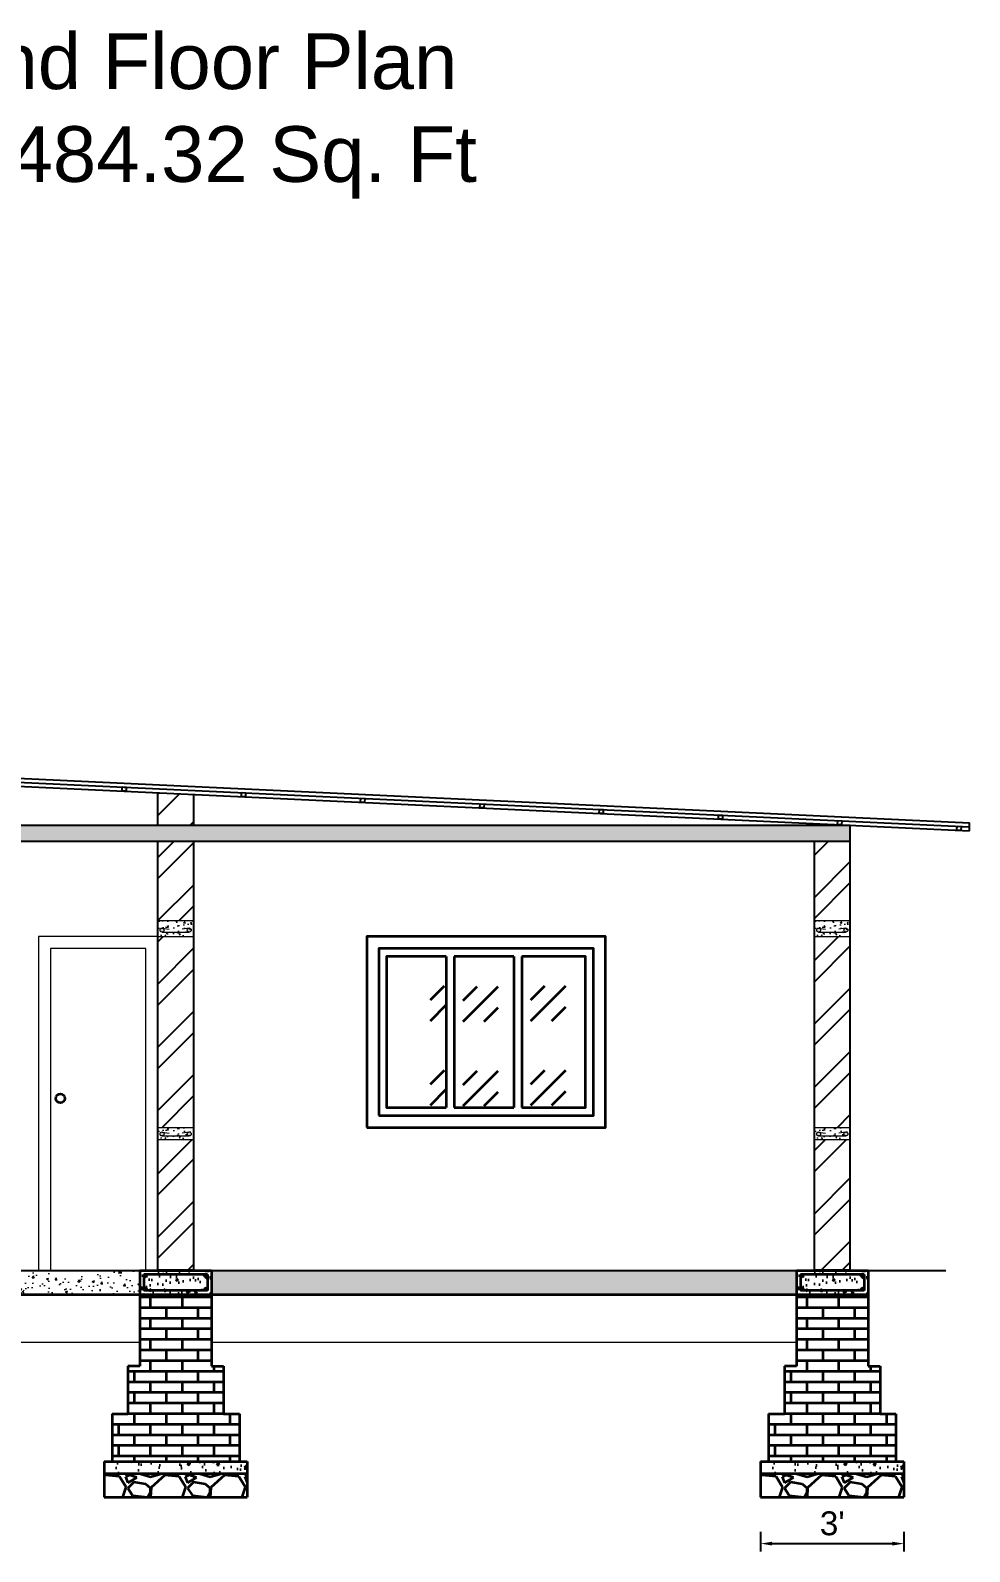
# Model space of a CAD drawing. Header units: inches. Extents: x 392906 to 410488, y -52747 to -40742.
# Drawn here: x 403547.4 to 403783.4, y -49820.5 to -49438 of the extents above; entities that cross this region are included whole.
import ezdxf

# ---------------------------------------------------------------- set-up
doc = ezdxf.new("R2010")
doc.units = ezdxf.units.IN
doc.header["$LTSCALE"] = 2
doc.header["$MEASUREMENT"] = 0
doc.header["$PDMODE"] = 34
doc.layers.get('0').update_dxf_attribs({"linetype": 'CONTINUOUS'})
doc.layers.get('DEFPOINTS').update_dxf_attribs({"color": 141, "linetype": 'CONTINUOUS'})
for name, color, linetype, lineweight in [('door', 20, 'CONTINUOUS', 35), ('steps', 253, 'CONTINUOUS', 20), ('WALL - A', 1, 'CONTINUOUS', 40)]:
    doc.layers.add(name, color=color, linetype=linetype, lineweight=lineweight)
doc.styles.add('Lettring Text', font='arial.ttf')
doc.styles.get("Standard").update_dxf_attribs({"font": 'ARIALN.TTF'})
doc.dimstyles.new('Copy of Standard', dxfattribs={"dimtxt": 6, "dimasz": 2.875, "dimexe": 2, "dimexo": 4, "dimgap": 2, "dimtad": 1, "dimdec": 0, "dimrnd": 1, "dimzin": 0, "dimdsep": 46, "dimlunit": 4, "dimtxsty": 'Lettring Text', "dimcen": 0.1, "dimclrd": 7, "dimclre": 7, "dimclrt": 7, "dimazin": 0, "dimtfac": 0.645, "dimtdec": 0, "dimtmove": 1, "dimatfit": 0, "dimfxl": 3, "dimfxlon": 1, "dimtfillclr": 256, "dimtolj": 1, "dimtzin": 0, "dimlwd": -1, "dimlwe": -1, "dimarcsym": 2})
pattern_1 = [(228.0127875, (42538.2768, -19019.0135), (-120, -135), [2.01804, -199.7863207]), (184.96974073, (42536.9268, -19020.5135), (180, 15), [3.46302, -342.8388714]), (132.51044708, (42533.4768, -19020.8135), (150, -165), [2.44182, -241.74048894]), (267.273689, (42527.6268, -19024.5635), (15, 300), [3.15357, -312.2033706]), (292.83365418, (42527.4768, -19027.7135), (-75, 180), [3.092325, -306.1405969]), (357.273689, (42528.6768, -19030.5635), (-300, 15), [3.15357, -312.2033706]), (37.69424047, (42531.82683, -19030.7135), (-195, -150), [4.170435, -412.87272823]), (72.25532837, (42535.12683, -19028.1635), (105, 330), [3.93732, -389.79482245]), (121.42956562, (42536.3268, -19024.4135), (-120, 195), [3.16425, -313.26109665]), (175.2363583, (42534.6768, -19021.7135), (165, -15), [3.61248, -177.0114387]), (222.3974378, (42531.07683, -19021.41347), (-180, -165), [4.67172, -462.5006251]), (138.81407483, (42542.4768, -19024.7135), (-105, 90), [1.594515, -157.8576722]), (171.4692344, (42541.2768, -19023.6635), (195, -30), [3.033555, -300.32267124]), (225, (42538.277, -19023.213), (-2e-15, -15), [2.121315, -19.09188844]), (203.1985905, (42537.2268, -19021.4135), (75, 30), [1.14237, -113.0942266]), (291.8014095, (42536.1768, -19021.8635), (-15, 45), [1.615545, -79.1619271]), (30.9637565, (42536.7768, -19023.3635), (45, 30), [2.623935, -84.8403434]), (161.5650512, (42539.027, -19022.0135), (30, -15), [1.897365, -45.5367999]), (16.38954033, (42527.4768, -19021.8635), (150, 45), [2.658, -263.1426772]), (70.34617594, (42530.0268, -19021.1135), (-60, -165), [2.229915, -220.7611162]), (293.1985905, (42539.0268, -19019.0135), (-30, 75), [2.284725, -111.9518716]), (343.61045967, (42539.9268, -19021.1135), (-150, 45), [2.658, -263.1426772]), (339.4439548, (42527.4768, -19031.1635), (-75, 30), [2.5632, -125.5968562]), (294.77514057, (42529.8768, -19032.0635), (-75, 165), [2.14767, -212.61964595]), (66.8014095, (42539.1768, -19034.0135), (30, 75), [2.284725, -111.9518716]), (17.35402464, (42540.0768, -19031.9135), (-195, -60), [2.514465, -248.9313542]), (69.4439548, (42531.8268, -19034.0135), (-30, -75), [1.2816, -126.8784562]), (101.3099325, (42538.2768, -19034.0135), (-15, 60), [0.76485, -75.7204427]), (165.9637565, (42538.127, -19033.2635), (45, -15), [3.092325, -58.7542594]), (186.00900596, (42535.1268, -19032.5135), (150, 15), [2.86575, -283.7088476]), (303.6900675, (42536.777, -19024.7135), (-15, 30), [2.16333, -51.91993913]), (353.15722659, (42537.97683, -19026.5135), (255, -30), [3.77691, -373.91343936]), (60.9453959, (42541.7268, -19026.9635), (-60, -105), [1.54434, -152.8901121]), (90, (42542.477, -19025.613), (-15, 15), [0.9, -14.1]), (120.25643716, (42534.8268, -19032.0635), (60, -105), [2.08386, -206.30279984]), (48.0127875, (42533.7768, -19030.2635), (120, 135), [4.03608, -197.7682807]), (0, (42536.477, -19027.263), (15, 15), [3.9, -11.1]), (325.30484647, (42540.3768, -19027.2635), (150, -105), [2.37171, -234.7991145]), (254.0546041, (42542.3268, -19028.6135), (-15, -60), [2.18403, -107.01761834]), (207.64597536, (42541.7268, -19030.7135), (-285, -150), [3.555975, -352.04211273]), (175.42607874, (42538.57683, -19032.3635), (-195, 15), [3.761985, -372.4361011])]
pattern_2 = [(50, (339255.644, 66762.3413), (5.73808146, -0.50201708), [0.6, -6.6]), (355, (339255.644, 66762.341), (-1.11001067, 6.01753707), [0.48, -5.28]), (100.4514, (339256.122, 66762.2994), (4.62807505, 5.51551634), [0.50992152, -5.6091369]), (46.1842, (339255.644, 66763.941), (8.5379284, -1.3241521), [0.9, -9.9]), (96.6356, (339256.3555, 66763.831), (7.47730164, 7.79294297), [0.7648823, -8.413704]), (351.1842, (339255.644, 66763.941), (7.47729556, 7.7929488), [0.72, -7.92]), (21, (339256.444, 66763.5413), (4.77525642, -3.22095113), [0.6, -6.6]), (326, (339256.444, 66763.541), (1.94652266, 5.80120036), [0.48, -5.28]), (71.4514, (339256.842, 66763.273), (6.72178103, 2.58024397), [0.50992152, -5.6091369]), (37.5, (339255.644, 66762.3413), (0.097278843, 2.66315083), [0, -5.216, 0, -5.36, 0, -5.3]), (7.5, (339255.644, 66762.3413), (2.1045563, 3.155293695), [0, -3.056, 0, -5.096, 0, -2.02]), (327.5, (339253.86, 66762.3413), (4.27057949, -0.180438974), [0, -2, 0, -6.24, 0, -8.28]), (317.5, (339253.06, 66762.3413), (4.66548935, 0.80083986), [0, -2.6, 0, -4.144, 0, -5.88])]
pattern_3 = [(228.0127875, (42703.2671, -19019.0135), (-120, -135), [2.01804, -199.7863207]), (184.96974073, (42701.91706, -19020.5135), (180, 15), [3.46302, -342.8388714]), (132.51044708, (42698.4671, -19020.8135), (150, -165), [2.44182, -241.74048894]), (267.273689, (42692.6171, -19024.5635), (15, 300), [3.15357, -312.2033706]), (292.83365418, (42692.4671, -19027.7135), (-75, 180), [3.092325, -306.1405969]), (357.273689, (42693.6671, -19030.5635), (-300, 15), [3.15357, -312.2033706]), (37.69424047, (42696.81706, -19030.7135), (-195, -150), [4.170435, -412.87272823]), (72.25532837, (42700.11706, -19028.1635), (105, 330), [3.93732, -389.79482245]), (121.42956562, (42701.3171, -19024.4135), (-120, 195), [3.16425, -313.26109665]), (175.2363583, (42699.6671, -19021.7135), (165, -15), [3.61248, -177.0114387]), (222.3974378, (42696.06706, -19021.41347), (-180, -165), [4.67172, -462.5006251]), (138.81407483, (42707.467, -19024.7135), (-105, 90), [1.594515, -157.8576722]), (171.4692344, (42706.2671, -19023.6635), (195, -30), [3.033555, -300.32267124]), (225, (42703.267, -19023.213), (-2e-15, -15), [2.121315, -19.09188844]), (203.1985905, (42702.217, -19021.4135), (75, 30), [1.14237, -113.0942266]), (291.8014095, (42701.167, -19021.8635), (-15, 45), [1.615545, -79.1619271]), (30.9637565, (42701.767, -19023.3635), (45, 30), [2.623935, -84.8403434]), (161.5650512, (42704.017, -19022.0135), (30, -15), [1.897365, -45.5367999]), (16.38954033, (42692.4671, -19021.8635), (150, 45), [2.658, -263.1426772]), (70.34617594, (42695.0171, -19021.1135), (-60, -165), [2.229915, -220.7611162]), (293.1985905, (42704.017, -19019.0135), (-30, 75), [2.284725, -111.9518716]), (343.61045967, (42704.9171, -19021.1135), (-150, 45), [2.658, -263.1426772]), (339.4439548, (42692.467, -19031.1635), (-75, 30), [2.5632, -125.5968562]), (294.77514057, (42694.8671, -19032.0635), (-75, 165), [2.14767, -212.61964595]), (66.8014095, (42704.167, -19034.0135), (30, 75), [2.284725, -111.9518716]), (17.35402464, (42705.0671, -19031.9135), (-195, -60), [2.514465, -248.9313542]), (69.4439548, (42696.817, -19034.0135), (-30, -75), [1.2816, -126.8784562]), (101.3099325, (42703.267, -19034.0135), (-15, 60), [0.76485, -75.7204427]), (165.9637565, (42703.117, -19033.2635), (45, -15), [3.092325, -58.7542594]), (186.00900596, (42700.1171, -19032.5135), (150, 15), [2.86575, -283.7088476]), (303.6900675, (42701.767, -19024.7135), (-15, 30), [2.16333, -51.91993913]), (353.15722659, (42702.96706, -19026.5135), (255, -30), [3.77691, -373.91343936]), (60.9453959, (42706.717, -19026.9635), (-60, -105), [1.54434, -152.8901121]), (90, (42707.467, -19025.613), (-15, 15), [0.9, -14.1]), (120.25643716, (42699.8171, -19032.0635), (60, -105), [2.08386, -206.30279984]), (48.0127875, (42698.7671, -19030.2635), (120, 135), [4.03608, -197.7682807]), (0, (42701.467, -19027.263), (15, 15), [3.9, -11.1]), (325.30484647, (42705.3671, -19027.2635), (150, -105), [2.37171, -234.7991145]), (254.0546041, (42707.317, -19028.6135), (-15, -60), [2.18403, -107.01761834]), (207.64597536, (42706.71706, -19030.7135), (-285, -150), [3.555975, -352.04211273]), (175.42607874, (42703.56706, -19032.3635), (-195, 15), [3.761985, -372.4361011])]
pattern_4 = [(50, (339420.634, 66762.3413), (5.73808146, -0.50201708), [0.6, -6.6]), (355, (339420.634, 66762.341), (-1.11001067, 6.01753707), [0.48, -5.28]), (100.4514, (339421.1124, 66762.2994), (4.62807505, 5.51551634), [0.50992152, -5.6091369]), (46.1842, (339420.634, 66763.941), (8.5379284, -1.3241521), [0.9, -9.9]), (96.6356, (339421.346, 66763.831), (7.47730164, 7.79294297), [0.7648823, -8.413704]), (351.1842, (339420.634, 66763.941), (7.47729556, 7.7929488), [0.72, -7.92]), (21, (339421.434, 66763.5413), (4.77525642, -3.22095113), [0.6, -6.6]), (326, (339421.434, 66763.541), (1.94652266, 5.80120036), [0.48, -5.28]), (71.4514, (339421.832, 66763.273), (6.72178103, 2.58024397), [0.50992152, -5.6091369]), (37.5, (339420.6342, 66762.3413), (0.097278843, 2.66315083), [0, -5.216, 0, -5.36, 0, -5.3]), (7.5, (339420.6342, 66762.3413), (2.1045563, 3.155293695), [0, -3.056, 0, -5.096, 0, -2.02]), (327.5, (339418.8502, 66762.3413), (4.27057949, -0.180438974), [0, -2, 0, -6.24, 0, -8.28]), (317.5, (339418.0502, 66762.3413), (4.66548935, 0.80083986), [0, -2.6, 0, -4.144, 0, -5.88])]
pattern_5 = [(50, (0, 0), (5.73808146, -0.50201708), [0.6, -6.6]), (355, (0, 0), (-1.11001067, 6.01753707), [0.48, -5.28]), (100.4514445, (0.478, -0.042), (4.628070774, 5.51551993), [0.50992154, -5.6091369]), (46.1842, (0, 1.6), (8.53793065, -1.32415425), [0.9, -9.9]), (96.6356355, (0.7115, 1.49), (7.47729557, 7.7929488), [0.76488274, -8.41371008]), (351.184164, (0, 1.6), (7.47729556, 7.7929488), [0.72, -7.92]), (21, (0.8, 1.2), (4.775256417, -3.220951125), [0.6, -6.6]), (326, (0.8, 1.2), (1.946522655, 5.80120036), [0.48, -5.28]), (71.4514447, (1.198, 0.9316), (6.721779014, 2.58024922), [0.50992152, -5.6091369]), (37.5, (0, 0), (0.097278843, 2.663150831), [0, -5.216, 0, -5.36, 0, -5.3]), (7.5, (0, 0), (2.1045563, 3.155293695), [0, -3.056, 0, -5.096, 0, -2.02]), (327.5, (-1.784, 0), (4.270579489, -0.180438974), [0, -2, 0, -6.24, 0, -8.28]), (317.5, (-2.584, 0), (4.665489355, 0.80083986), [0, -2.6, 0, -4.144, 0, -5.88])]

# ---------------------------------------------------------------- blocks, each defined once
blk = doc.blocks.new('*D837')
at = {"color": 7, "transparency": 16777216}
for p, q in [((403730.88, -49815.53), (403730.88, -49820.53)), ((403733.76, -49818.53), (403764.01, -49818.53)), ((403766.88, -49815.53), (403766.88, -49820.53))]:
    blk.add_line(p, q, dxfattribs=at)
at = {"color": 7, "linetype": 'ByBlock', "transparency": 16777216}
for points in [[(403733.76, -49818.06), (403733.76, -49819.01), (403730.88, -49818.53)], [(403764.01, -49818.06), (403764.01, -49819.01), (403766.88, -49818.53)]]:
    blk.add_solid(points, dxfattribs=at)
at = {"layer": 'DEFPOINTS', "color": 0, "linetype": 'ByBlock', "transparency": 16777216}
for p in [(403730.88, -49806.88), (403766.88, -49806.88), (403766.88, -49818.53)]:
    blk.add_point(p, dxfattribs=at)
at = {"color": 7, "linetype": 'ByBlock', "lineweight": 5, "transparency": 16777216, "insert": (403748.88, -49813.47), "char_height": 6, "attachment_point": 5, "style": 'Lettring Text'}
blk.add_mtext("\\A1;3'", dxfattribs=at)

msp = doc.modelspace()

# ---------------------------------------------------------------- hatches: boundary and pattern name
at = {"linetype": 'ByBlock', "lineweight": 5}
h = msp.add_hatch(dxfattribs=at)
h.set_pattern_fill('AR-CONC', scale=0.5, style=0)
h.set_pattern_definition([(50, (357340.456, 19141.8703), (3.58630091, -0.31376067), [0.375, -4.125]), (355, (357340.456, 19141.8703), (-0.69375667, 3.76096067), [0.3, -3.3]), (100.4514, (357340.7547, 19141.844), (2.89254691, 3.44719771), [0.31870095, -3.50571056]), (46.1842, (357340.456, 19142.8703), (5.33620524, -0.82759507), [0.5625, -6.1875]), (96.6356, (357340.9006, 19142.8013), (4.67331353, 4.87058935), [0.47805144, -5.258565]), (351.1842, (357340.456, 19142.87), (4.67330973, 4.870593), [0.45, -4.95]), (21, (357340.956, 19142.6203), (2.98453526, -2.01309445), [0.375, -4.125]), (326, (357340.956, 19142.6203), (1.21657666, 3.62575023), [0.3, -3.3]), (71.4514, (357341.2046, 19142.4525), (4.20111314, 1.61265248), [0.31870095, -3.50571056]), (37.5, (357340.4559, 19141.8703), (0.060799277, 1.66446927), [0, -3.26, 0, -3.35, 0, -3.3125]), (7.5, (357340.4559, 19141.8703), (1.315347687, 1.97205856), [0, -1.91, 0, -3.185, 0, -1.2625]), (327.5, (357339.3409, 19141.8703), (2.66911218, -0.112774359), [0, -1.25, 0, -3.9, 0, -5.175]), (317.5, (357338.8409, 19141.8703), (2.91593085, 0.50052491), [0, -1.625, 0, -2.59, 0, -3.675])])
h.paths.add_polyline_path([(403588.38, -49661.88), (403579.38, -49661.88), (403579.38, -49665.88), (403588.38, -49665.88)])
edge = h.paths.add_edge_path(flags=16)
edge.add_arc((403587.3, -49664.52), 0.496, 180, 268.058, ccw=False)
edge.add_arc((403587.3, -49664.52), 0.496, 0, 180, ccw=False)
edge.add_arc((403587.3, -49664.52), 0.496, -91.942, 0, ccw=False)
edge.add_line((403587.28, -49665.02), (403580.48, -49665.02))
edge.add_arc((403580.46, -49664.52), 0.496, 180, 271.942, ccw=False)
edge.add_arc((403580.46, -49664.52), 0.496, 0, 180, ccw=False)
edge.add_arc((403580.46, -49664.52), 0.496, -88.058, 0, ccw=False)
edge.add_line((403580.48, -49665.02), (403587.28, -49665.02))
h = msp.add_hatch(dxfattribs=at)
h.set_pattern_fill('AR-CONC', scale=0.5, style=0)
h.set_pattern_definition([(50, (357505.456, 19141.8703), (3.58630091, -0.31376067), [0.375, -4.125]), (355, (357505.456, 19141.8703), (-0.69375667, 3.76096067), [0.3, -3.3]), (100.4514, (357505.7547, 19141.844), (2.89254691, 3.44719771), [0.31870095, -3.50571056]), (46.1842, (357505.456, 19142.8703), (5.33620524, -0.82759507), [0.5625, -6.1875]), (96.6356, (357505.9006, 19142.8013), (4.67331353, 4.87058935), [0.47805144, -5.258565]), (351.1842, (357505.456, 19142.87), (4.67330973, 4.870593), [0.45, -4.95]), (21, (357505.956, 19142.6203), (2.98453526, -2.01309445), [0.375, -4.125]), (326, (357505.956, 19142.6203), (1.21657666, 3.62575023), [0.3, -3.3]), (71.4514, (357506.2046, 19142.4525), (4.20111314, 1.61265248), [0.31870095, -3.50571056]), (37.5, (357505.4559, 19141.8703), (0.060799277, 1.66446927), [0, -3.26, 0, -3.35, 0, -3.3125]), (7.5, (357505.4559, 19141.8703), (1.315347687, 1.97205856), [0, -1.91, 0, -3.185, 0, -1.2625]), (327.5, (357504.3409, 19141.8703), (2.66911218, -0.112774359), [0, -1.25, 0, -3.9, 0, -5.175]), (317.5, (357503.8409, 19141.8703), (2.91593085, 0.50052491), [0, -1.625, 0, -2.59, 0, -3.675])])
h.paths.add_polyline_path([(403753.38, -49661.88), (403744.38, -49661.88), (403744.38, -49665.88), (403753.38, -49665.88)])
edge = h.paths.add_edge_path(flags=16)
edge.add_arc((403752.3, -49664.52), 0.496, 180, 268.058, ccw=False)
edge.add_arc((403752.3, -49664.52), 0.496, 0, 180, ccw=False)
edge.add_arc((403752.3, -49664.52), 0.496, -91.942, 0, ccw=False)
edge.add_line((403752.28, -49665.02), (403745.48, -49665.02))
edge.add_arc((403745.46, -49664.52), 0.496, 180, 271.942, ccw=False)
edge.add_arc((403745.46, -49664.52), 0.496, 0, 180, ccw=False)
edge.add_arc((403745.46, -49664.52), 0.496, -88.058, 0, ccw=False)
edge.add_line((403745.48, -49665.02), (403752.28, -49665.02))
h = msp.add_hatch(color=7, dxfattribs=at)
h.paths.add_polyline_path([(403587.79, -49664.25, 0.414214), (403587.3, -49663.75), (403587.13, -49663.78, 0.315664), (403586.8, -49664.25, 1)])
h.paths.add_polyline_path([(403580.63, -49663.78), (403580.46, -49663.75, 0.414214), (403579.97, -49664.25, 0.404321), (403580.45, -49664.75), (403580.48, -49664.75, 0.404321), (403580.96, -49664.25, 0.315664)])
h = msp.add_hatch(color=7, dxfattribs=at)
h.paths.add_polyline_path([(403752.79, -49664.25, 0.414214), (403752.3, -49663.75), (403752.13, -49663.78, 0.315664), (403751.8, -49664.25, 1)])
h.paths.add_polyline_path([(403745.63, -49663.78), (403745.46, -49663.75, 0.414214), (403744.97, -49664.25, 0.404321), (403745.45, -49664.75), (403745.48, -49664.75, 0.404321), (403745.96, -49664.25, 0.315664)])
h = msp.add_hatch(dxfattribs=at)
h.set_pattern_fill('AR-CONC', scale=0.5, style=0)
h.set_pattern_definition([(50, (357340.456, 19090.8703), (3.58630091, -0.31376067), [0.375, -4.125]), (355, (357340.456, 19090.8703), (-0.69375667, 3.76096067), [0.3, -3.3]), (100.4514, (357340.7547, 19090.844), (2.89254691, 3.44719771), [0.31870095, -3.50571056]), (46.1842, (357340.456, 19091.8703), (5.33620524, -0.82759507), [0.5625, -6.1875]), (96.6356, (357340.9006, 19091.8013), (4.67331353, 4.87058935), [0.47805144, -5.258565]), (351.1842, (357340.456, 19091.87), (4.67330973, 4.870593), [0.45, -4.95]), (21, (357340.956, 19091.6203), (2.98453526, -2.01309445), [0.375, -4.125]), (326, (357340.956, 19091.6203), (1.21657666, 3.62575023), [0.3, -3.3]), (71.4514, (357341.2046, 19091.4525), (4.20111314, 1.61265248), [0.31870095, -3.50571056]), (37.5, (357340.4559, 19090.8703), (0.060799277, 1.66446927), [0, -3.26, 0, -3.35, 0, -3.3125]), (7.5, (357340.4559, 19090.8703), (1.315347687, 1.97205856), [0, -1.91, 0, -3.185, 0, -1.2625]), (327.5, (357339.3409, 19090.8703), (2.66911218, -0.112774359), [0, -1.25, 0, -3.9, 0, -5.175]), (317.5, (357338.8409, 19090.8703), (2.91593085, 0.50052491), [0, -1.625, 0, -2.59, 0, -3.675])])
h.paths.add_polyline_path([(403588.38, -49713.88), (403579.38, -49713.88), (403579.38, -49716.88), (403588.38, -49716.88)])
h.paths.add_polyline_path([(403587.28, -49716.02, -0.404321), (403586.8, -49715.52, -1), (403587.79, -49715.52, -0.424176), (403587.28, -49716.02), (403580.48, -49716.02, -0.424176), (403579.97, -49715.52, -1), (403580.96, -49715.52, -0.404321), (403580.48, -49716.02)], flags=16)
h = msp.add_hatch(color=7, dxfattribs=at)
h.paths.add_polyline_path([(403587.79, -49715.52, 0.414214), (403587.3, -49715.03), (403587.13, -49715.06, 0.315664), (403586.8, -49715.52, 1)])
h.paths.add_polyline_path([(403580.63, -49715.06), (403580.46, -49715.03, 0.414214), (403579.97, -49715.52, 0.404321), (403580.45, -49716.02), (403580.48, -49716.02, 0.404321), (403580.96, -49715.52, 0.315664)])
h = msp.add_hatch(dxfattribs=at)
h.set_pattern_fill('AR-CONC', scale=0.5, style=0)
h.set_pattern_definition([(50, (357505.456, 19090.8703), (3.58630091, -0.31376067), [0.375, -4.125]), (355, (357505.456, 19090.8703), (-0.69375667, 3.76096067), [0.3, -3.3]), (100.4514, (357505.7547, 19090.844), (2.89254691, 3.44719771), [0.31870095, -3.50571056]), (46.1842, (357505.456, 19091.8703), (5.33620524, -0.82759507), [0.5625, -6.1875]), (96.6356, (357505.9006, 19091.8013), (4.67331353, 4.87058935), [0.47805144, -5.258565]), (351.1842, (357505.456, 19091.87), (4.67330973, 4.870593), [0.45, -4.95]), (21, (357505.956, 19091.6203), (2.98453526, -2.01309445), [0.375, -4.125]), (326, (357505.956, 19091.6203), (1.21657666, 3.62575023), [0.3, -3.3]), (71.4514, (357506.2046, 19091.4525), (4.20111314, 1.61265248), [0.31870095, -3.50571056]), (37.5, (357505.4559, 19090.8703), (0.060799277, 1.66446927), [0, -3.26, 0, -3.35, 0, -3.3125]), (7.5, (357505.4559, 19090.8703), (1.315347687, 1.97205856), [0, -1.91, 0, -3.185, 0, -1.2625]), (327.5, (357504.3409, 19090.8703), (2.66911218, -0.112774359), [0, -1.25, 0, -3.9, 0, -5.175]), (317.5, (357503.8409, 19090.8703), (2.91593085, 0.50052491), [0, -1.625, 0, -2.59, 0, -3.675])])
h.paths.add_polyline_path([(403753.38, -49713.88), (403744.38, -49713.88), (403744.38, -49716.88), (403753.38, -49716.88)])
h.paths.add_polyline_path([(403752.28, -49716.02, -0.404321), (403751.8, -49715.52, -1), (403752.79, -49715.52, -0.424176), (403752.28, -49716.02), (403745.48, -49716.02, -0.424176), (403744.97, -49715.52, -1), (403745.96, -49715.52, -0.404321), (403745.48, -49716.02)], flags=16)
h = msp.add_hatch(color=7, dxfattribs=at)
h.paths.add_polyline_path([(403752.79, -49715.52, 0.414214), (403752.3, -49715.03), (403752.13, -49715.06, 0.315664), (403751.8, -49715.52, 1)])
h.paths.add_polyline_path([(403745.63, -49715.06), (403745.46, -49715.03, 0.414214), (403744.97, -49715.52, 0.404321), (403745.45, -49716.02), (403745.48, -49716.02, 0.404321), (403745.96, -49715.52, 0.315664)])
at = {"layer": 'door', "ltscale": 0.5}
h = msp.add_hatch(dxfattribs=at)
h.set_pattern_fill('AR-CONC', color=256, scale=0.8, style=0)
h.set_pattern_definition(pattern_5)
h.paths.add_polyline_path([(403753.38, -49637.88), (403390.62, -49637.88), (403390.62, -49641.88), (403753.38, -49641.88)])
h = msp.add_hatch(dxfattribs=at)
h.set_pattern_fill('GOST_GLASS', color=256, scale=2.5)
h.set_pattern_definition([(45, (41135.436, -19034.013), (21.21320344, 0), [12.5, -17.5]), (45, (41140.74, -19034.013), (21.21320344, 0), [5, -25]), (45, (41135.436, -19028.71), (21.21320344, 0), [5, -25])])
h.paths.add_polyline_path([(403651.9, -49670.88), (403636.9, -49670.88), (403636.9, -49708.88), (403651.9, -49708.88)])
h = msp.add_hatch(dxfattribs=at)
h.set_pattern_fill('GOST_GLASS', color=256, scale=2.5)
h.set_pattern_definition([(45, (41122.436, -19034.198), (21.21320344, 0), [12.5, -17.5]), (45, (41127.74, -19034.198), (21.21320344, 0), [5, -25]), (45, (41122.436, -19028.895), (21.21320344, 0), [5, -25])])
h.paths.add_polyline_path([(403668.9, -49671.07), (403653.9, -49670.88), (403653.9, -49708.88), (403668.9, -49709.07)])
h = msp.add_hatch(dxfattribs=at)
h.set_pattern_fill('GOST_GLASS', color=256, scale=2.5)
h.set_pattern_definition([(45, (41139.436, -19034.013), (21.21320344, 0), [12.5, -17.5]), (45, (41144.74, -19034.013), (21.21320344, 0), [5, -25]), (45, (41139.436, -19028.71), (21.21320344, 0), [5, -25])])
h.paths.add_polyline_path([(403686.9, -49670.88), (403670.9, -49670.88), (403670.9, -49708.88), (403686.9, -49708.88)])
h = msp.add_hatch(dxfattribs=at)
h.set_pattern_fill('AR-CONC', color=256, scale=0.8, style=0)
h.set_pattern_definition(pattern_2)
h.paths.add_polyline_path([(403592.89, -49749.88), (403574.89, -49749.88), (403574.89, -49755.88), (403592.89, -49755.88), (403592.89, -49750.83)])
h.paths.add_polyline_path([(403591.89, -49750.83), (403591.89, -49754.88), (403575.89, -49754.88), (403575.89, -49750.83), (403576.19, -49750.83, -0.049683), (403576.26, -49750.83)], flags=16)
h.paths.add_polyline_path([(403591.88, -49751.17, -1), (403591.22, -49751.17, -1)], flags=0)
h.paths.add_polyline_path([(403591.89, -49754.55, -1), (403591.22, -49754.55, -1)], flags=16)
h.paths.add_polyline_path([(403576.56, -49754.55, -1), (403575.89, -49754.55, -1)], flags=16)
h = msp.add_hatch(dxfattribs=at)
h.set_pattern_fill('AR-CONC', color=256, scale=0.8, style=0)
h.set_pattern_definition(pattern_4)
h.paths.add_polyline_path([(403757.88, -49749.88), (403739.88, -49749.88), (403739.88, -49755.88), (403757.88, -49755.88), (403757.88, -49750.83)])
h.paths.add_polyline_path([(403756.88, -49750.83), (403756.88, -49754.88), (403740.88, -49754.88), (403740.88, -49750.83), (403741.18, -49750.83, -0.049683), (403741.25, -49750.83)], flags=16)
h.paths.add_polyline_path([(403756.87, -49751.17, -1), (403756.21, -49751.17, -1)], flags=0)
h.paths.add_polyline_path([(403756.88, -49754.55, -1), (403756.21, -49754.55, -1)], flags=16)
h.paths.add_polyline_path([(403741.55, -49754.55, -1), (403740.88, -49754.55, -1)], flags=16)
h = msp.add_hatch(dxfattribs=at)
h.set_pattern_fill('AR-CONC', color=256, scale=0.8, style=0)
h.set_pattern_definition(pattern_2)
h.paths.add_polyline_path([(403591.89, -49750.83), (403575.89, -49750.83), (403575.89, -49754.88), (403591.89, -49754.88)])
h = msp.add_hatch(color=256, dxfattribs=at)
h.paths.add_polyline_path([(403576.56, -49751.16, 0.385424), (403576.26, -49750.83), (403576.19, -49750.83, 0.385424), (403575.89, -49751.16, 1)])
h.paths.add_polyline_path([(403575.89, -49754.55, 1), (403576.56, -49754.55, 1)])
h.paths.add_polyline_path([(403591.22, -49751.17, 1), (403591.88, -49751.17, 1)])
h.paths.add_polyline_path([(403591.22, -49754.55, 1), (403591.89, -49754.55, 1)])
h = msp.add_hatch(dxfattribs=at)
h.set_pattern_fill('AR-CONC', color=256, scale=0.8, style=0)
h.set_pattern_definition(pattern_4)
h.paths.add_polyline_path([(403756.88, -49750.83), (403740.88, -49750.83), (403740.88, -49754.88), (403756.88, -49754.88)])
h = msp.add_hatch(color=256, dxfattribs=at)
h.paths.add_polyline_path([(403741.55, -49751.16, 0.385424), (403741.25, -49750.83), (403741.18, -49750.83, 0.385424), (403740.88, -49751.16, 1)])
h.paths.add_polyline_path([(403740.88, -49754.55, 1), (403741.55, -49754.55, 1)])
h.paths.add_polyline_path([(403756.21, -49751.17, 1), (403756.87, -49751.17, 1)])
h.paths.add_polyline_path([(403756.21, -49754.55, 1), (403756.88, -49754.55, 1)])
at = {"layer": 'door', "ltscale": 0.5, "transparency": 33554648}
h = msp.add_hatch(dxfattribs=at)
h.set_pattern_fill('AR-BRSTD', color=256)
h.set_pattern_definition([(0, (248181.57, -22862.453), (0, 2.667), []), (90, (248181.57, -22862.453), (-4, 2.667), [2.667, -2.667])])
h.paths.add_polyline_path([(403592.89, -49755.88), (403574.89, -49755.88), (403574.89, -49773.88), (403592.89, -49773.88)])
h.paths.add_polyline_path([(403595.89, -49773.88), (403571.89, -49773.88), (403571.89, -49785.88), (403592.89, -49785.88), (403595.89, -49785.88)])
h.paths.add_polyline_path([(403599.89, -49785.88), (403592.89, -49785.88), (403571.89, -49785.88), (403567.89, -49785.88), (403567.89, -49797.88), (403599.89, -49797.88)])
h = msp.add_hatch(dxfattribs=at)
h.set_pattern_fill('AR-BRSTD', color=256)
h.set_pattern_definition([(0, (248346.5602, -22862.453), (0, 2.667), []), (90, (248346.5602, -22862.453), (-4, 2.667), [2.667, -2.667])])
h.paths.add_polyline_path([(403757.88, -49755.88), (403739.88, -49755.88), (403739.88, -49773.88), (403757.88, -49773.88)])
h.paths.add_polyline_path([(403760.88, -49773.88), (403736.88, -49773.88), (403736.88, -49785.88), (403757.88, -49785.88), (403760.88, -49785.88)])
h.paths.add_polyline_path([(403764.88, -49785.88), (403757.88, -49785.88), (403736.88, -49785.88), (403732.88, -49785.88), (403732.88, -49797.88), (403764.88, -49797.88)])
at = {"layer": 'door', "ltscale": 0.5}
h = msp.add_hatch(dxfattribs=at)
h.set_pattern_fill('AR-CONC', color=256, style=0)
h.set_pattern_definition([(50, (398816.1514, 18645), (7.17260183, -0.62752135), [0.75, -8.25]), (355, (398816.1514, 18645), (-1.3875133, 7.5219213), [0.6, -6.6]), (100.4514, (398816.749, 18644.9476), (5.7850938, 6.8943954), [0.6374019, -7.0114211]), (46.1842, (398816.151, 18647), (10.6724105, -1.6551901), [1.125, -12.375]), (96.6356, (398817.041, 18646.862), (9.346627, 9.7411787), [0.9561029, -10.51713]), (351.1842, (398816.151, 18647), (9.3466195, 9.741186), [0.9, -9.9]), (21, (398817.1514, 18646.5), (5.9690705, -4.0261889), [0.75, -8.25]), (326, (398817.1514, 18646.5), (2.4331533, 7.25150045), [0.6, -6.6]), (71.4514, (398817.649, 18646.1644), (8.4022263, 3.225305), [0.6374019, -7.0114211]), (37.5, (398816.1514, 18645), (0.12159855, 3.32893854), [0, -6.52, 0, -6.7, 0, -6.625]), (7.5, (398816.1514, 18645), (2.63069537, 3.94411712), [0, -3.82, 0, -6.37, 0, -2.525]), (327.5, (398813.9214, 18645), (5.33822436, -0.22554872), [0, -2.5, 0, -7.8, 0, -10.35]), (317.5, (398812.9214, 18645), (5.8318617, 1.00104982), [0, -3.25, 0, -5.18, 0, -7.35])])
h.paths.add_polyline_path([(403601.89, -49797.88), (403565.89, -49797.88), (403565.89, -49800.88), (403601.89, -49800.88)])
h = msp.add_hatch(dxfattribs=at)
h.set_pattern_fill('AR-CONC', color=256, style=0)
h.set_pattern_definition([(50, (398981.1417, 18645), (7.17260183, -0.62752135), [0.75, -8.25]), (355, (398981.142, 18645), (-1.3875133, 7.5219213), [0.6, -6.6]), (100.4514, (398981.7394, 18644.9476), (5.7850938, 6.8943954), [0.6374019, -7.0114211]), (46.1842, (398981.142, 18647), (10.6724105, -1.6551901), [1.125, -12.375]), (96.6356, (398982.031, 18646.862), (9.346627, 9.7411787), [0.9561029, -10.51713]), (351.1842, (398981.142, 18647), (9.3466195, 9.741186), [0.9, -9.9]), (21, (398982.1417, 18646.5), (5.9690705, -4.0261889), [0.75, -8.25]), (326, (398982.142, 18646.5), (2.4331533, 7.25150045), [0.6, -6.6]), (71.4514, (398982.639, 18646.1644), (8.4022263, 3.225305), [0.6374019, -7.0114211]), (37.5, (398981.1417, 18645), (0.12159855, 3.32893854), [0, -6.52, 0, -6.7, 0, -6.625]), (7.5, (398981.1417, 18645), (2.63069537, 3.94411712), [0, -3.82, 0, -6.37, 0, -2.525]), (327.5, (398978.9117, 18645), (5.33822436, -0.22554872), [0, -2.5, 0, -7.8, 0, -10.35]), (317.5, (398977.9117, 18645), (5.8318617, 1.00104982), [0, -3.25, 0, -5.18, 0, -7.35])])
h.paths.add_polyline_path([(403766.88, -49797.88), (403730.88, -49797.88), (403730.88, -49800.88), (403766.88, -49800.88)])
at = {"layer": 'door', "ltscale": 0.5, "transparency": 33554648}
h = msp.add_hatch(dxfattribs=at)
h.set_pattern_fill('GRAVEL', color=256, scale=15)
h.set_pattern_definition(pattern_1)
h.paths.add_polyline_path([(403582.04, -49800.88), (403565.89, -49800.88), (403565.89, -49806.88), (403582.04, -49806.88)])
h = msp.add_hatch(dxfattribs=at)
h.set_pattern_fill('GRAVEL', color=256, scale=15)
h.set_pattern_definition(pattern_1)
h.paths.add_polyline_path([(403601.89, -49806.88), (403601.89, -49800.88), (403582.04, -49800.88), (403582.04, -49806.88)])
h = msp.add_hatch(dxfattribs=at)
h.set_pattern_fill('GRAVEL', color=256, scale=15)
h.set_pattern_definition(pattern_3)
h.paths.add_polyline_path([(403747.03, -49800.88), (403730.88, -49800.88), (403730.88, -49806.88), (403747.03, -49806.88)])
h = msp.add_hatch(dxfattribs=at)
h.set_pattern_fill('GRAVEL', color=256, scale=15)
h.set_pattern_definition(pattern_3)
h.paths.add_polyline_path([(403766.88, -49806.88), (403766.88, -49800.88), (403747.03, -49800.88), (403747.03, -49806.88)])
at = {"layer": 'steps', "ltscale": 0.3}
h = msp.add_hatch(dxfattribs=at)
h.set_pattern_fill('AR-CONC', scale=0.8, style=0)
h.set_pattern_definition(pattern_5)
h.paths.add_polyline_path([(403574.89, -49749.88), (403536.38, -49749.88), (403536.38, -49755.88), (403574.89, -49755.88)])
h = msp.add_hatch(dxfattribs=at)
h.set_pattern_fill('AR-CONC', scale=0.8, style=0)
h.set_pattern_definition(pattern_5)
h.paths.add_polyline_path([(403739.88, -49749.88), (403592.89, -49749.88), (403592.89, -49755.88), (403739.88, -49755.88)])
at = {"layer": 'WALL - A', "lineweight": 25}
h = msp.add_hatch(dxfattribs=at)
h.set_pattern_fill('ANSI32', color=256, scale=30, style=0)
h.paths.add_polyline_path([(403588.38, -49630.12), (403579.38, -49629.69), (403579.38, -49637.88), (403588.38, -49637.88)])
h = msp.add_hatch(dxfattribs=at)
h.set_pattern_fill('ANSI32', color=256, scale=30, style=0)
h.paths.add_polyline_path([(403750.23, -49637.73), (403744.38, -49637.46), (403744.38, -49637.88), (403753.38, -49637.88), (403751.23, -49637.78), (403751.23, -49637.78)])
h = msp.add_hatch(dxfattribs=at)
h.set_pattern_fill('ANSI32', color=256, scale=30, style=0)
h.paths.add_polyline_path([(403588.38, -49641.88), (403579.38, -49641.88), (403579.38, -49661.88), (403588.38, -49661.88)])
h = msp.add_hatch(dxfattribs=at)
h.set_pattern_fill('ANSI32', color=256, scale=30, style=0)
h.paths.add_polyline_path([(403753.38, -49641.88), (403744.38, -49641.88), (403744.38, -49661.88), (403753.38, -49661.88)])
h = msp.add_hatch(dxfattribs=at)
h.set_pattern_fill('ANSI32', color=256, scale=30, style=0)
h.paths.add_polyline_path([(403579.4, -49713.88), (403588.38, -49713.88), (403588.38, -49665.88), (403579.4, -49665.88)])
h = msp.add_hatch(dxfattribs=at)
h.set_pattern_fill('ANSI32', color=256, scale=30, style=0)
h.paths.add_polyline_path([(403753.38, -49665.88), (403744.38, -49665.88), (403744.38, -49713.88), (403753.38, -49713.88)])
h = msp.add_hatch(dxfattribs=at)
h.set_pattern_fill('ANSI32', color=256, scale=30, style=0)
h.paths.add_polyline_path([(403588.38, -49716.88), (403579.4, -49716.88), (403579.4, -49749.88), (403588.38, -49749.88)])
h = msp.add_hatch(dxfattribs=at)
h.set_pattern_fill('ANSI32', color=256, scale=30, style=0)
h.paths.add_polyline_path([(403753.38, -49716.88), (403744.38, -49716.88), (403744.38, -49749.88), (403753.38, -49749.88)])

# ---------------------------------------------------------------- linework, layer by layer
at = {"ltscale": 0.5}
for p, q in [((403370.81, -49617.88), (403783.38, -49637.29)), ((403370.81, -49618.88), (403783.38, -49638.29)), ((403370.81, -49619.88), (403783.38, -49639.29)), ((403579.38, -49637.88), (403579.38, -49629.69)), ((403588.38, -49630.12), (403588.38, -49637.88)), ((403370.81, -49637.88), (403753.38, -49637.88)), ((403744.38, -49637.88), (403744.38, -49637.46)), ((403753.38, -49749.88), (403753.38, -49637.88)), ((403783.38, -49639.29), (403783.38, -49637.29)), ((403370.81, -49641.88), (403753.38, -49641.88)), ((403579.38, -49749.88), (403579.38, -49641.88)), ((403588.38, -49641.88), (403588.38, -49749.88)), ((403744.38, -49749.88), (403744.38, -49641.88)), ((403370.81, -49749.88), (403753.38, -49749.88)), ((403579.39, -49749.88), (403588.39, -49749.88)), ((403579.4, -49749.88), (403588.38, -49749.88)), ((403744.38, -49749.88), (403753.38, -49749.88)), ((403744.38, -49749.88), (403753.38, -49749.88)), ((403753.38, -49749.88), (403777.38, -49749.88))]:
    msp.add_line(p, q, dxfattribs=at)
at = {"color": 7, "linetype": 'ByBlock', "lineweight": 5}
for p, q in [((403579.38, -49661.88), (403588.38, -49661.88)), ((403744.38, -49661.88), (403753.38, -49661.88)), ((403580.45, -49664.75), (403587.3, -49664.75)), ((403580.46, -49663.75), (403582.21, -49664.06)), ((403587.3, -49663.75), (403585.55, -49664.06)), ((403745.45, -49664.75), (403752.3, -49664.75)), ((403745.46, -49663.75), (403747.21, -49664.06)), ((403752.3, -49663.75), (403750.55, -49664.06)), ((403579.38, -49665.88), (403588.38, -49665.88)), ((403579.38, -49665.88), (403588.38, -49665.88)), ((403744.38, -49665.88), (403753.38, -49665.88)), ((403744.38, -49665.88), (403753.38, -49665.88)), ((403579.38, -49713.88), (403588.38, -49713.88)), ((403580.46, -49715.03), (403582.21, -49715.33)), ((403587.3, -49715.03), (403585.55, -49715.33)), ((403744.38, -49713.88), (403753.38, -49713.88)), ((403745.46, -49715.03), (403747.21, -49715.33)), ((403752.3, -49715.03), (403750.55, -49715.33)), ((403579.38, -49716.88), (403588.38, -49716.88)), ((403579.38, -49716.88), (403588.38, -49716.88)), ((403580.45, -49716.02), (403587.3, -49716.02)), ((403744.38, -49716.88), (403753.38, -49716.88)), ((403744.38, -49716.88), (403753.38, -49716.88)), ((403745.45, -49716.02), (403752.3, -49716.02))]:
    msp.add_line(p, q, dxfattribs=at)
at = {"color": 7, "linetype": 'ByBlock', "lineweight": 5, "ltscale": 10}
for p, q in [((403536.38, -49767.88), (403574.89, -49767.88)), ((403592.89, -49767.88), (403739.88, -49767.87))]:
    msp.add_line(p, q, dxfattribs=at)
at = {"ltscale": 0.5}
for points in [[(403570.48, -49628.27), (403571.48, -49628.32), (403571.43, -49629.32), (403570.43, -49629.27)], [(403600.44, -49629.68), (403601.44, -49629.73), (403601.4, -49630.73), (403600.4, -49630.68)], [(403630.41, -49631.09), (403631.41, -49631.14), (403631.36, -49632.14), (403630.36, -49632.09)], [(403660.38, -49632.5), (403661.38, -49632.55), (403661.33, -49633.55), (403660.33, -49633.5)], [(403690.35, -49633.91), (403691.34, -49633.96), (403691.3, -49634.96), (403690.3, -49634.91)], [(403720.31, -49635.32), (403721.31, -49635.37), (403721.26, -49636.37), (403720.26, -49636.32)], [(403750.28, -49636.73), (403751.28, -49636.78), (403751.23, -49637.78), (403750.23, -49637.73)], [(403780.25, -49638.14), (403781.24, -49638.19), (403781.2, -49639.19), (403780.2, -49639.14)]]:
    msp.add_lwpolyline(points, close=True, dxfattribs=at)
at = {"color": 7, "linetype": 'ByBlock', "lineweight": 5}
for centre in [(403580.46, -49664.25), (403587.3, -49664.25), (403745.46, -49664.25), (403752.3, -49664.25), (403580.46, -49715.52), (403587.3, -49715.52), (403745.46, -49715.52), (403752.3, -49715.52)]:
    msp.add_circle(centre, 0.496, dxfattribs=at)
at = {"layer": 'door', "ltscale": 0.5}
for p, q in [((403651.9, -49670.88), (403651.9, -49708.88)), ((403653.9, -49670.88), (403653.9, -49708.88)), ((403668.9, -49670.88), (403668.9, -49708.88)), ((403670.9, -49670.88), (403670.9, -49708.88)), ((403574.89, -49749.88), (403592.89, -49749.88)), ((403574.89, -49749.88), (403574.89, -49773.88)), ((403579.39, -49749.88), (403588.39, -49749.88)), ((403579.39, -49749.88), (403588.39, -49749.88)), ((403588.39, -49749.88), (403579.39, -49749.88)), ((403579.39, -49749.88), (403588.39, -49749.88)), ((403592.89, -49749.88), (403592.89, -49773.88)), ((403739.88, -49749.88), (403757.88, -49749.88)), ((403739.88, -49749.88), (403739.88, -49773.88)), ((403744.38, -49749.88), (403753.38, -49749.88)), ((403744.38, -49749.88), (403753.38, -49749.88)), ((403753.38, -49749.88), (403744.38, -49749.88)), ((403744.38, -49749.88), (403753.38, -49749.88)), ((403757.88, -49749.88), (403757.88, -49773.88)), ((403591.89, -49750.83), (403575.89, -49750.83)), ((403575.89, -49750.83), (403575.89, -49754.88)), ((403591.38, -49750.83), (403590.89, -49751.48)), ((403591.89, -49751.28), (403591.39, -49751.94)), ((403591.89, -49750.83), (403591.89, -49754.88)), ((403756.88, -49750.83), (403740.88, -49750.83)), ((403740.88, -49750.83), (403740.88, -49754.88)), ((403756.37, -49750.83), (403755.88, -49751.48)), ((403756.88, -49751.28), (403756.38, -49751.94)), ((403756.88, -49750.83), (403756.88, -49754.88)), ((403536.38, -49755.88), (403574.89, -49755.88)), ((403574.89, -49755.88), (403592.89, -49755.88)), ((403591.89, -49754.88), (403575.89, -49754.88)), ((403592.89, -49755.88), (403739.88, -49755.88)), ((403739.88, -49755.88), (403757.88, -49755.88)), ((403756.88, -49754.88), (403740.88, -49754.88)), ((403571.89, -49773.88), (403571.89, -49785.88)), ((403574.89, -49773.88), (403571.89, -49773.88)), ((403592.89, -49773.88), (403595.89, -49773.88)), ((403595.89, -49773.88), (403595.89, -49785.88)), ((403736.88, -49773.88), (403736.88, -49785.88)), ((403739.88, -49773.88), (403736.88, -49773.88)), ((403757.88, -49773.88), (403760.88, -49773.88)), ((403760.88, -49773.88), (403760.88, -49785.88)), ((403567.89, -49785.88), (403571.89, -49785.88)), ((403567.89, -49785.88), (403567.89, -49797.88)), ((403595.89, -49785.88), (403599.89, -49785.88)), ((403599.89, -49785.88), (403599.89, -49797.88)), ((403732.88, -49785.88), (403736.88, -49785.88)), ((403732.88, -49785.88), (403732.88, -49797.88)), ((403760.88, -49785.88), (403764.88, -49785.88)), ((403764.88, -49785.88), (403764.88, -49797.88)), ((403565.89, -49797.88), (403601.89, -49797.88)), ((403565.89, -49797.88), (403565.89, -49806.88)), ((403601.89, -49797.88), (403601.89, -49806.88)), ((403730.88, -49797.88), (403766.88, -49797.88)), ((403730.88, -49797.88), (403730.88, -49806.88)), ((403766.88, -49797.88), (403766.88, -49806.88)), ((403565.89, -49800.88), (403601.89, -49800.88)), ((403730.88, -49800.88), (403766.88, -49800.88)), ((403565.89, -49806.88), (403601.89, -49806.88)), ((403730.88, -49806.88), (403766.88, -49806.88))]:
    msp.add_line(p, q, dxfattribs=at)
for points in [[(403631.9, -49713.88), (403691.9, -49713.88), (403691.9, -49665.88), (403631.9, -49665.88)], [(403634.9, -49710.88), (403688.9, -49710.88), (403688.9, -49668.88), (403634.9, -49668.88)]]:
    msp.add_lwpolyline(points, close=True, dxfattribs=at)
for points in [[(403651.9, -49670.88), (403636.9, -49670.88), (403636.9, -49708.88), (403651.9, -49708.88)], [(403668.9, -49670.88), (403653.9, -49670.88)], [(403670.9, -49708.88), (403686.9, -49708.88), (403686.9, -49670.88), (403670.9, -49670.88)], [(403653.9, -49708.88), (403668.9, -49708.88)]]:
    msp.add_lwpolyline(points, dxfattribs=at)
for centre, radius in [((403554.92, -49706.57), 1.12), ((403576.23, -49751.16), 0.335), ((403591.55, -49751.17), 0.335), ((403741.22, -49751.16), 0.335), ((403756.54, -49751.17), 0.335), ((403576.23, -49754.55), 0.335), ((403591.56, -49754.55), 0.335), ((403741.22, -49754.55), 0.335), ((403756.55, -49754.55), 0.335)]:
    msp.add_circle(centre, radius, dxfattribs=at)
at = {"layer": 'steps', "color": 7, "ltscale": 0.3}
for p, q in [((403549.4, -49665.88), (403549.4, -49749.88)), ((403579.4, -49665.88), (403549.4, -49665.88)), ((403552.4, -49668.88), (403552.4, -49749.88)), ((403576.4, -49668.88), (403552.4, -49668.88)), ((403576.4, -49749.88), (403576.4, -49668.88)), ((403579.4, -49749.88), (403579.4, -49665.88))]:
    msp.add_line(p, q, dxfattribs=at)

# ---------------------------------------------------------------- texts
at = {"color": 7, "linetype": 'ByBlock', "lineweight": 5, "insert": (403574.78, -49459.55), "char_height": 14, "width": 235.547, "attachment_point": 5}
msp.add_mtext('{\\fArial CE|b0|i0|c238|p34;Ground Floor Plan\\PArea: \\fArial CE|b0|i0|c0|p34;484.32\\fArial CE|b0|i0|c238|p34; Sq. Ft}', dxfattribs=at)

# ---------------------------------------------------------------- dimensions: what is measured, and where the dimension line sits
at = {"color": 7, "linetype": 'ByBlock', "lineweight": 5}
dim = msp.add_linear_dim(base=(403766.88, -49818.53), p1=(403730.88, -49806.88), p2=(403766.88, -49806.88), dimstyle='Copy of Standard', dxfattribs=at)
dim.commit()
dim.dimension.update_dxf_attribs({"geometry": '*D837', "text_midpoint": (403748.88, -49813.47)})

doc.saveas('drawing.dxf')
